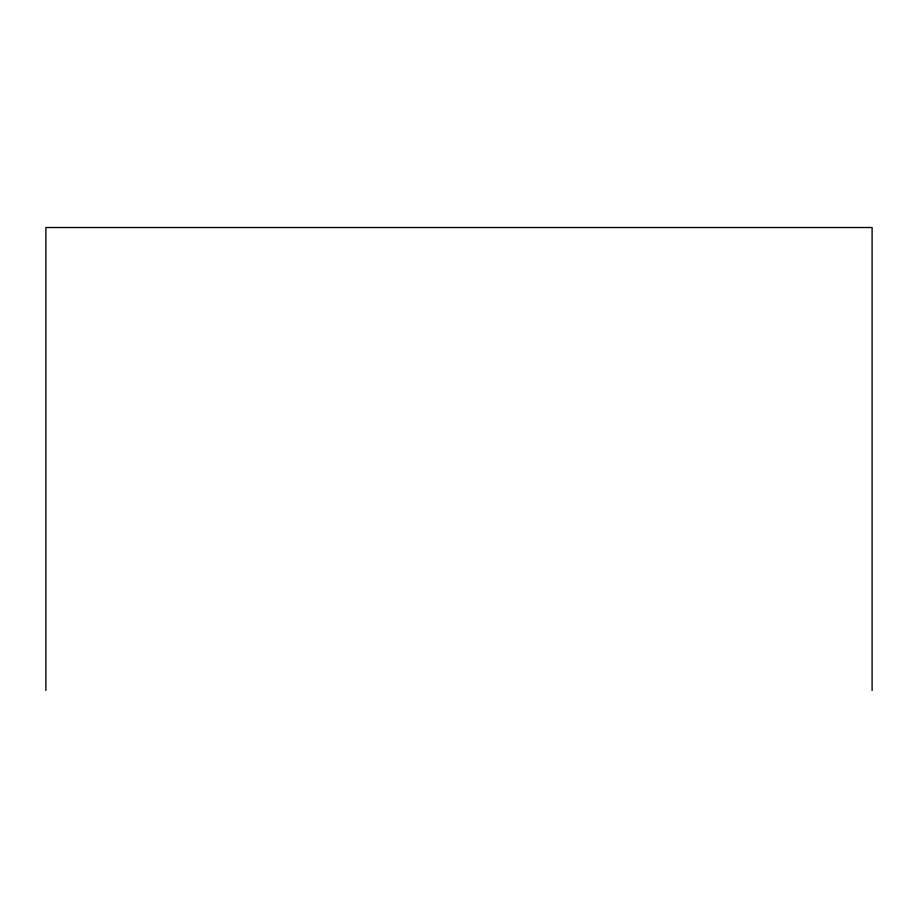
<?xml version="1.0" encoding="UTF-8"?>
<svg xmlns="http://www.w3.org/2000/svg" width="918" height="918" viewBox="0 0 918 918"><rect width="100%" height="100%" fill="white"/><g stroke="black" fill="none" stroke-linecap="round" stroke-linejoin="round"><path stroke-width="1.38" d="M872.1 690.485L872.1 227.515L45.9 227.515L45.9 690.485"/></g></svg>
